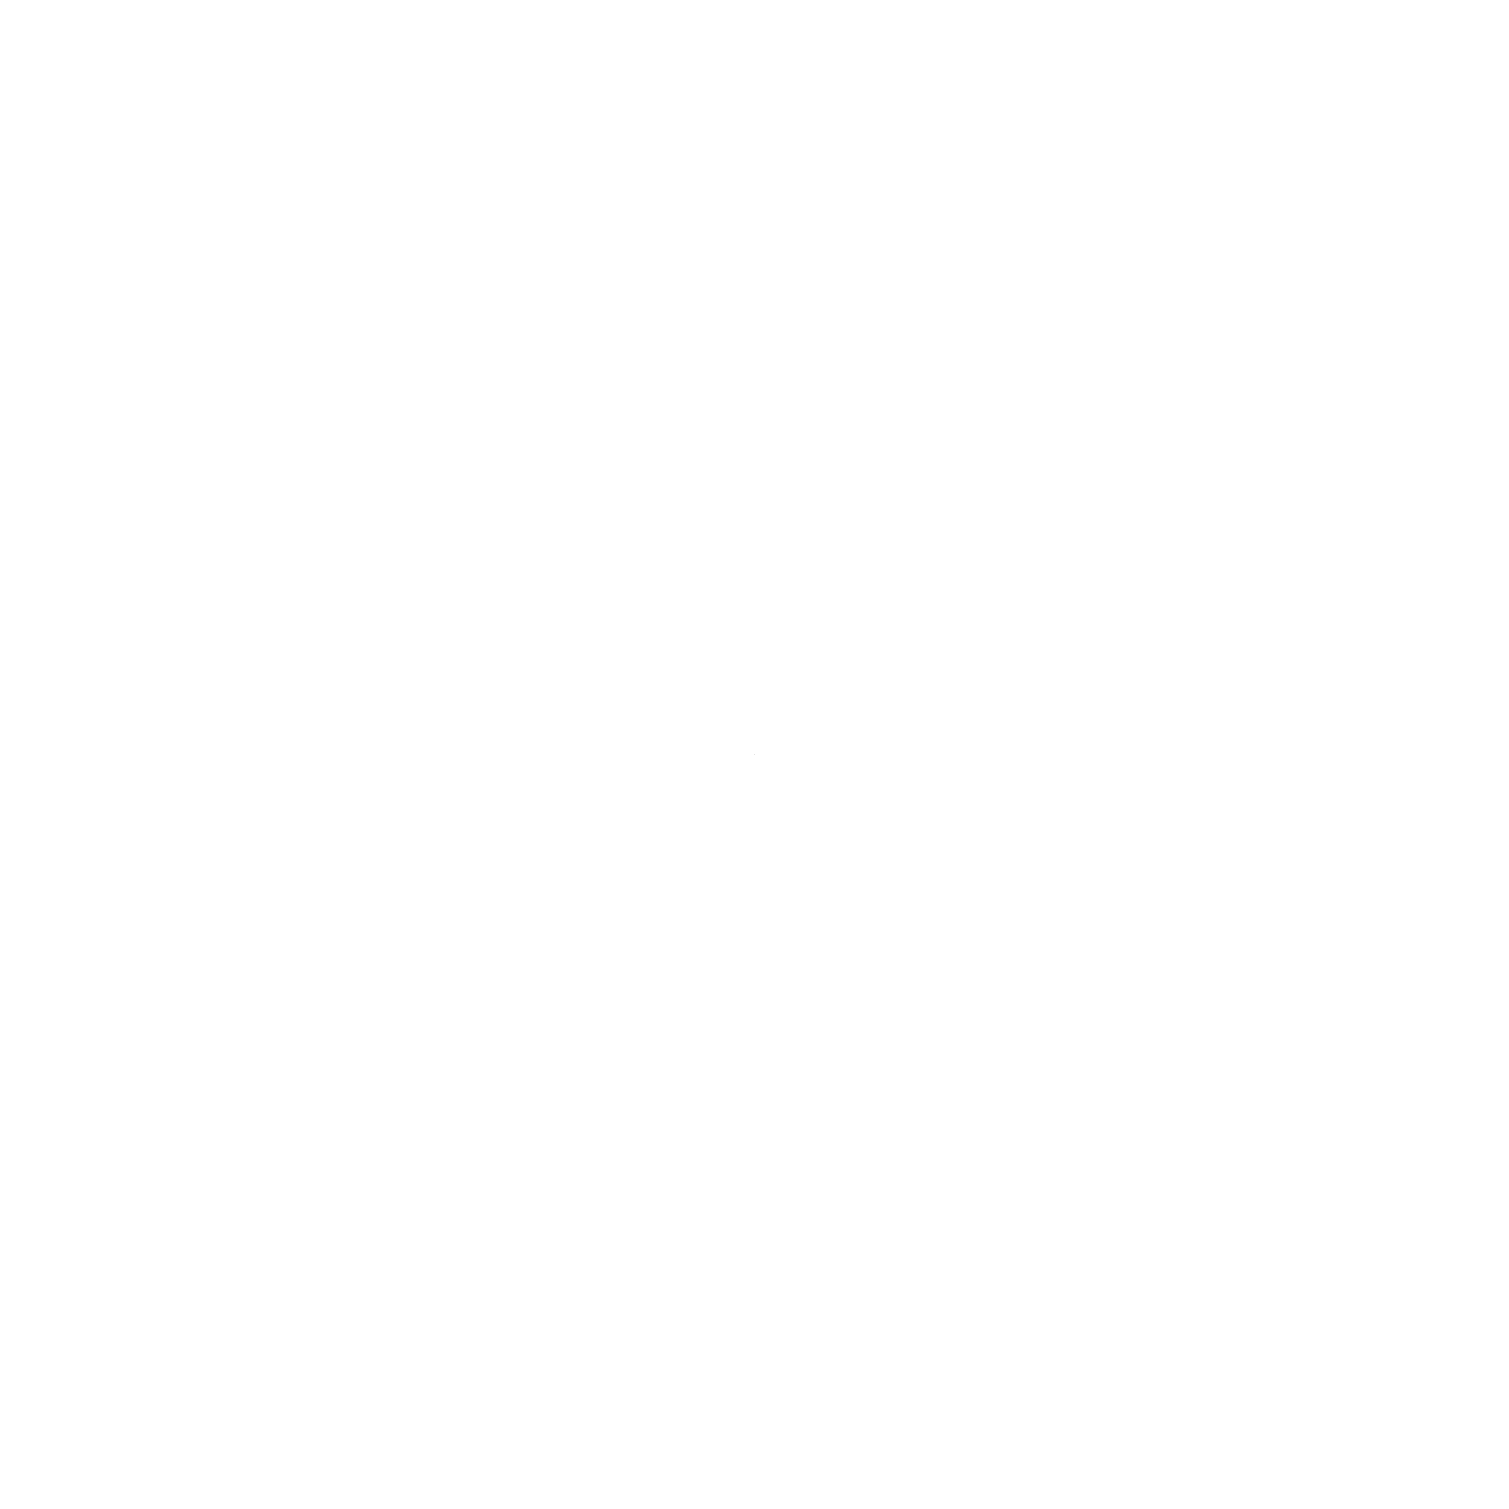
# Model space of a CAD drawing. Header units: millimetres. Extents: x -1283.3543234419 to -1283.3543234419, y 485.530042809 to 485.530042809.
import ezdxf

# ---------------------------------------------------------------- set-up
doc = ezdxf.new("R2010")
doc.units = ezdxf.units.MM

msp = doc.modelspace()

# ---------------------------------------------------------------- linework, layer by layer
at = {"extrusion": (-1, 0, 0)}
msp.add_line((-1283.3543234419, 485.530042809, 1832.9885741525), (-1283.3543234419, 485.530042809, 1815.9885741525), dxfattribs=at)

doc.saveas('drawing.dxf')
